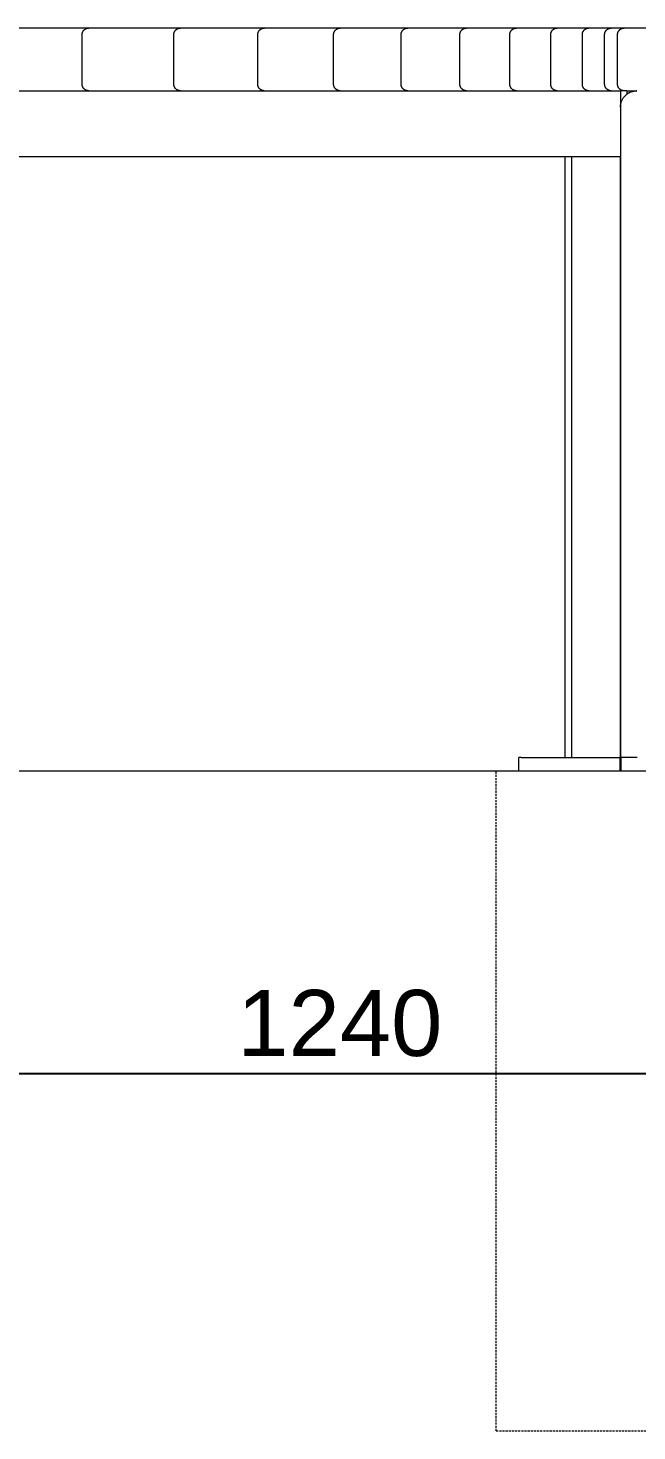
# Model space of a CAD drawing. Header units: millimetres. Extents: x -427 to 4679, y -324 to 2971.
# Drawn here: x 3533 to 3902, y 2121 to 2971 of the extents above; entities that cross this region are included whole.
import ezdxf

# ---------------------------------------------------------------- set-up
doc = ezdxf.new("R2010")
doc.units = ezdxf.units.MM
doc.linetypes.add('HIDDEN', pattern=[1.905, 1.27, -0.635])
for name, color, linetype, lineweight in [('ZANO_R', 7, 'Continuous', 0), ('ZANO_R_przerywana', 7, 'HIDDEN', 0), ('ZANO_W', 1, 'Continuous', 0)]:
    doc.layers.add(name, color=color, linetype=linetype, lineweight=lineweight)
doc.styles.add('Arial', font='arial.ttf')
doc.styles.get("Standard").update_dxf_attribs({"font": 'ARIALUNI.TTF'})
doc.dimstyles.new('pl i ang', dxfattribs={"dimtxt": 50, "dimasz": 50, "dimexe": 1.25, "dimexo": 0.625, "dimgap": 10, "dimtad": 1, "dimtoh": 1, "dimtxsty": 'Standard', "dimcen": 2.5, "dimclrd": 1, "dimclre": 1, "dimclrt": 1, "dimadec": 0, "dimazin": 0, "dimtfac": 1, "dimtmove": 0, "dimatfit": 3, "dimfxl": 1, "dimarcsym": 1})

# ---------------------------------------------------------------- blocks, each defined once
blk = doc.blocks.new('*D486')
at = {"layer": 'ZANO_W', "color": 1, "lineweight": -2}
for p, q in [((3101.65, 2510.74), (3101.65, 2327.24)), ((4341.99, 2510.74), (4341.99, 2327.24)), ((3141.65, 2337.24), (4301.99, 2337.24))]:
    blk.add_line(p, q, dxfattribs=at)
at = {"layer": 'ZANO_W', "color": 1}
for points in [[(3141.65, 2343.9), (3141.65, 2330.57), (3101.65, 2337.24)], [(4301.99, 2330.57), (4301.99, 2343.9), (4341.99, 2337.24)]]:
    blk.add_solid(points, dxfattribs=at)
at = {"layer": 'ZANO_W', "color": 1, "insert": (3721.82, 2367.66), "char_height": 40, "attachment_point": 5, "style": 'Arial'}
blk.add_mtext('1240', dxfattribs=at)

msp = doc.modelspace()

# ---------------------------------------------------------------- linework, layer by layer
at = {"layer": 'ZANO_R'}
for p, q in [((3558.04, 2970.74), (3509.6, 2970.74)), ((3569.66, 2970.74), (3558.04, 2970.74)), ((3565.66, 2966.74), (3565.67, 2966.88)), ((3565.66, 2936.74), (3565.66, 2966.74)), ((3565.67, 2967.01), (3565.69, 2967.15)), ((3565.67, 2966.88), (3565.67, 2967.01)), ((3565.69, 2967.15), (3565.7, 2967.29)), ((3565.7, 2967.29), (3565.72, 2967.42)), ((3565.72, 2967.42), (3565.75, 2967.55)), ((3565.75, 2967.55), (3565.78, 2967.69)), ((3565.78, 2967.69), (3565.81, 2967.82)), ((3565.81, 2967.82), (3565.85, 2967.95)), ((3565.85, 2967.95), (3565.9, 2968.08)), ((3565.9, 2968.08), (3565.94, 2968.21)), ((3565.94, 2968.21), (3566, 2968.33)), ((3566, 2968.33), (3566.05, 2968.46)), ((3566.05, 2968.46), (3566.11, 2968.58)), ((3566.11, 2968.58), (3566.18, 2968.7)), ((3566.18, 2968.7), (3566.25, 2968.82)), ((3566.25, 2968.82), (3566.32, 2968.93)), ((3566.32, 2968.93), (3566.4, 2969.05)), ((3566.4, 2969.05), (3566.48, 2969.16)), ((3566.48, 2969.16), (3566.56, 2969.27)), ((3566.56, 2969.27), (3566.65, 2969.37)), ((3566.65, 2969.37), (3566.74, 2969.47)), ((3566.74, 2969.47), (3566.84, 2969.57)), ((3566.84, 2969.57), (3566.93, 2969.66)), ((3566.93, 2969.66), (3567.04, 2969.76)), ((3567.04, 2969.76), (3567.14, 2969.84)), ((3567.14, 2969.84), (3567.25, 2969.93)), ((3567.25, 2969.93), (3567.36, 2970.01)), ((3567.36, 2970.01), (3567.47, 2970.09)), ((3567.47, 2970.09), (3567.59, 2970.16)), ((3567.59, 2970.16), (3567.7, 2970.23)), ((3567.7, 2970.23), (3567.82, 2970.29)), ((3567.82, 2970.29), (3567.95, 2970.35)), ((3567.95, 2970.35), (3568.07, 2970.41)), ((3568.07, 2970.41), (3568.2, 2970.46)), ((3568.2, 2970.46), (3568.32, 2970.51)), ((3568.32, 2970.51), (3568.45, 2970.55)), ((3568.45, 2970.55), (3568.59, 2970.59)), ((3568.59, 2970.59), (3568.72, 2970.63)), ((3568.72, 2970.63), (3568.85, 2970.66)), ((3568.85, 2970.66), (3568.98, 2970.68)), ((3568.98, 2970.68), (3569.12, 2970.7)), ((3569.12, 2970.7), (3569.26, 2970.72)), ((3569.26, 2970.72), (3569.39, 2970.73)), ((3569.39, 2970.73), (3569.53, 2970.74)), ((3569.53, 2970.74), (3569.66, 2970.74)), ((3614.53, 2970.74), (3569.66, 2970.74)), ((3625.12, 2970.74), (3614.53, 2970.74)), ((3621.23, 2966.74), (3621.24, 2966.88)), ((3621.23, 2936.74), (3621.23, 2966.74)), ((3621.24, 2967.01), (3621.25, 2967.15)), ((3621.24, 2966.88), (3621.24, 2967.01)), ((3621.25, 2967.15), (3621.27, 2967.29)), ((3621.27, 2967.29), (3621.29, 2967.42)), ((3621.29, 2967.42), (3621.32, 2967.55)), ((3621.32, 2967.55), (3621.35, 2967.69)), ((3621.35, 2967.69), (3621.38, 2967.82)), ((3621.38, 2967.82), (3621.42, 2967.95)), ((3621.42, 2967.95), (3621.46, 2968.08)), ((3621.46, 2968.08), (3621.51, 2968.21)), ((3621.51, 2968.21), (3621.56, 2968.33)), ((3621.56, 2968.33), (3621.62, 2968.46)), ((3621.62, 2968.46), (3621.68, 2968.58)), ((3621.68, 2968.58), (3621.75, 2968.7)), ((3621.75, 2968.7), (3621.82, 2968.82)), ((3621.82, 2968.82), (3621.89, 2968.93)), ((3621.89, 2968.93), (3621.96, 2969.05)), ((3621.96, 2969.05), (3622.05, 2969.16)), ((3622.05, 2969.16), (3622.13, 2969.27)), ((3622.13, 2969.27), (3622.22, 2969.37)), ((3622.22, 2969.37), (3622.31, 2969.47)), ((3622.31, 2969.47), (3622.4, 2969.57)), ((3622.4, 2969.57), (3622.5, 2969.66)), ((3622.5, 2969.66), (3622.6, 2969.76)), ((3622.6, 2969.76), (3622.71, 2969.84)), ((3622.71, 2969.84), (3622.82, 2969.93)), ((3622.82, 2969.93), (3622.93, 2970.01)), ((3622.93, 2970.01), (3623.04, 2970.09)), ((3623.04, 2970.09), (3623.15, 2970.16)), ((3623.15, 2970.16), (3623.27, 2970.23)), ((3623.27, 2970.23), (3623.39, 2970.29)), ((3623.39, 2970.29), (3623.51, 2970.35)), ((3623.51, 2970.35), (3623.64, 2970.41)), ((3623.64, 2970.41), (3623.77, 2970.46)), ((3623.77, 2970.46), (3623.89, 2970.51)), ((3623.89, 2970.51), (3624.02, 2970.55)), ((3624.02, 2970.55), (3624.15, 2970.59)), ((3624.15, 2970.59), (3624.29, 2970.63)), ((3624.29, 2970.63), (3624.42, 2970.66)), ((3624.42, 2970.66), (3624.55, 2970.68)), ((3624.55, 2970.68), (3624.69, 2970.7)), ((3624.69, 2970.7), (3624.82, 2970.72)), ((3624.82, 2970.72), (3624.96, 2970.73)), ((3624.96, 2970.73), (3625.1, 2970.74)), ((3625.1, 2970.74), (3625.23, 2970.74)), ((3666.35, 2970.74), (3625.23, 2970.74)), ((3675.98, 2970.74), (3666.35, 2970.74)), ((3672.09, 2966.88), (3672.1, 2967.01)), ((3672.09, 2966.74), (3672.09, 2966.88)), ((3672.09, 2936.74), (3672.09, 2966.74)), ((3672.1, 2967.01), (3672.11, 2967.15)), ((3672.11, 2967.15), (3672.13, 2967.29)), ((3672.13, 2967.29), (3672.15, 2967.42)), ((3672.15, 2967.42), (3672.17, 2967.55)), ((3672.17, 2967.55), (3672.2, 2967.69)), ((3672.2, 2967.69), (3672.24, 2967.82)), ((3672.24, 2967.82), (3672.28, 2967.95)), ((3672.28, 2967.95), (3672.32, 2968.08)), ((3672.32, 2968.08), (3672.37, 2968.21)), ((3672.37, 2968.21), (3672.42, 2968.33)), ((3672.42, 2968.33), (3672.48, 2968.46)), ((3672.48, 2968.46), (3672.54, 2968.58)), ((3672.54, 2968.58), (3672.6, 2968.7)), ((3672.6, 2968.7), (3672.67, 2968.82)), ((3672.67, 2968.82), (3672.75, 2968.93)), ((3672.75, 2968.93), (3672.82, 2969.05)), ((3672.82, 2969.05), (3672.9, 2969.16)), ((3672.9, 2969.16), (3672.99, 2969.27)), ((3672.99, 2969.27), (3673.08, 2969.37)), ((3673.08, 2969.37), (3673.17, 2969.47)), ((3673.17, 2969.47), (3673.26, 2969.57)), ((3673.26, 2969.57), (3673.36, 2969.66)), ((3673.36, 2969.66), (3673.46, 2969.76)), ((3673.46, 2969.76), (3673.57, 2969.84)), ((3673.57, 2969.84), (3673.67, 2969.93)), ((3673.67, 2969.93), (3673.78, 2970.01)), ((3673.78, 2970.01), (3673.9, 2970.09)), ((3673.9, 2970.09), (3674.01, 2970.16)), ((3674.01, 2970.16), (3674.13, 2970.23)), ((3674.13, 2970.23), (3674.25, 2970.29)), ((3674.25, 2970.29), (3674.37, 2970.35)), ((3674.37, 2970.35), (3674.5, 2970.41)), ((3674.5, 2970.41), (3674.62, 2970.46)), ((3674.62, 2970.46), (3674.75, 2970.51)), ((3674.75, 2970.51), (3674.88, 2970.55)), ((3674.88, 2970.55), (3675.01, 2970.59)), ((3675.01, 2970.59), (3675.14, 2970.63)), ((3675.14, 2970.63), (3675.28, 2970.66)), ((3675.28, 2970.66), (3675.41, 2970.68)), ((3675.41, 2970.68), (3675.55, 2970.7)), ((3675.55, 2970.7), (3675.68, 2970.72)), ((3675.68, 2970.72), (3675.82, 2970.73)), ((3675.82, 2970.73), (3675.95, 2970.74)), ((3675.95, 2970.74), (3676.09, 2970.74)), ((3713.31, 2970.74), (3676.09, 2970.74)), ((3721.94, 2970.74), (3713.31, 2970.74)), ((3718.04, 2966.88), (3718.05, 2967.01)), ((3718.04, 2966.74), (3718.04, 2966.88)), ((3718.04, 2936.74), (3718.04, 2966.74)), ((3718.05, 2967.01), (3718.06, 2967.15)), ((3718.06, 2967.15), (3718.08, 2967.29)), ((3718.08, 2967.29), (3718.1, 2967.42)), ((3718.1, 2967.42), (3718.13, 2967.55)), ((3718.13, 2967.55), (3718.16, 2967.69)), ((3718.16, 2967.69), (3718.19, 2967.82)), ((3718.19, 2967.82), (3718.23, 2967.95)), ((3718.23, 2967.95), (3718.27, 2968.08)), ((3718.27, 2968.08), (3718.32, 2968.21)), ((3718.32, 2968.21), (3718.37, 2968.33)), ((3718.37, 2968.33), (3718.43, 2968.46)), ((3718.43, 2968.46), (3718.49, 2968.58)), ((3718.49, 2968.58), (3718.56, 2968.7)), ((3718.56, 2968.7), (3718.62, 2968.82)), ((3718.62, 2968.82), (3718.7, 2968.93)), ((3718.7, 2968.93), (3718.77, 2969.05)), ((3718.77, 2969.05), (3718.86, 2969.16)), ((3718.86, 2969.16), (3718.94, 2969.27)), ((3718.94, 2969.27), (3719.03, 2969.37)), ((3719.03, 2969.37), (3719.12, 2969.47)), ((3719.12, 2969.47), (3719.21, 2969.57)), ((3719.21, 2969.57), (3719.31, 2969.66)), ((3719.31, 2969.66), (3719.41, 2969.76)), ((3719.41, 2969.76), (3719.52, 2969.84)), ((3719.52, 2969.84), (3719.63, 2969.93)), ((3719.63, 2969.93), (3719.74, 2970.01)), ((3719.74, 2970.01), (3719.85, 2970.09)), ((3719.85, 2970.09), (3719.96, 2970.16)), ((3719.96, 2970.16), (3720.08, 2970.23)), ((3720.08, 2970.23), (3720.2, 2970.29)), ((3720.2, 2970.29), (3720.32, 2970.35)), ((3720.32, 2970.35), (3720.45, 2970.41)), ((3720.45, 2970.41), (3720.58, 2970.46)), ((3720.58, 2970.46), (3720.7, 2970.51)), ((3720.7, 2970.51), (3720.83, 2970.55)), ((3720.83, 2970.55), (3720.96, 2970.59)), ((3720.96, 2970.59), (3721.1, 2970.63)), ((3721.1, 2970.63), (3721.23, 2970.66)), ((3721.23, 2970.66), (3721.36, 2970.68)), ((3721.36, 2970.68), (3721.5, 2970.7)), ((3721.5, 2970.7), (3721.63, 2970.72)), ((3721.63, 2970.72), (3721.77, 2970.73)), ((3721.77, 2970.73), (3721.91, 2970.74)), ((3721.91, 2970.74), (3722.04, 2970.74)), ((3755.21, 2970.74), (3722.04, 2970.74)), ((3762.81, 2970.74), (3755.21, 2970.74)), ((3758.91, 2966.88), (3758.92, 2967.01)), ((3758.91, 2966.74), (3758.91, 2966.88)), ((3758.91, 2936.74), (3758.91, 2966.74)), ((3758.92, 2967.01), (3758.93, 2967.15)), ((3758.93, 2967.15), (3758.95, 2967.29)), ((3758.95, 2967.29), (3758.97, 2967.42)), ((3758.97, 2967.42), (3759, 2967.55)), ((3759, 2967.55), (3759.03, 2967.69)), ((3759.03, 2967.69), (3759.06, 2967.82)), ((3759.06, 2967.82), (3759.1, 2967.95)), ((3759.1, 2967.95), (3759.14, 2968.08)), ((3759.14, 2968.08), (3759.19, 2968.21)), ((3759.19, 2968.21), (3759.24, 2968.33)), ((3759.24, 2968.33), (3759.3, 2968.46)), ((3759.3, 2968.46), (3759.36, 2968.58)), ((3759.36, 2968.58), (3759.43, 2968.7)), ((3759.43, 2968.7), (3759.49, 2968.82)), ((3759.49, 2968.82), (3759.57, 2968.93)), ((3759.57, 2968.93), (3759.64, 2969.05)), ((3759.64, 2969.05), (3759.73, 2969.16)), ((3759.73, 2969.16), (3759.81, 2969.27)), ((3759.81, 2969.27), (3759.9, 2969.37)), ((3759.9, 2969.37), (3759.99, 2969.47)), ((3759.99, 2969.47), (3760.08, 2969.57)), ((3760.08, 2969.57), (3760.18, 2969.66)), ((3760.18, 2969.66), (3760.28, 2969.76)), ((3760.28, 2969.76), (3760.39, 2969.84)), ((3760.39, 2969.84), (3760.5, 2969.93)), ((3760.5, 2969.93), (3760.61, 2970.01)), ((3760.61, 2970.01), (3760.72, 2970.09)), ((3760.72, 2970.09), (3760.83, 2970.16)), ((3760.83, 2970.16), (3760.95, 2970.23)), ((3760.95, 2970.23), (3761.07, 2970.29)), ((3761.07, 2970.29), (3761.19, 2970.35)), ((3761.19, 2970.35), (3761.32, 2970.41)), ((3761.32, 2970.41), (3761.44, 2970.46)), ((3761.44, 2970.46), (3761.57, 2970.51)), ((3761.57, 2970.51), (3761.7, 2970.55)), ((3761.7, 2970.55), (3761.83, 2970.59)), ((3761.83, 2970.59), (3761.97, 2970.63)), ((3761.97, 2970.63), (3762.1, 2970.66)), ((3762.1, 2970.66), (3762.23, 2970.68)), ((3762.23, 2970.68), (3762.37, 2970.7)), ((3762.37, 2970.7), (3762.5, 2970.72)), ((3762.5, 2970.72), (3762.64, 2970.73)), ((3762.64, 2970.73), (3762.78, 2970.74)), ((3762.78, 2970.74), (3762.91, 2970.74)), ((3791.91, 2970.74), (3762.91, 2970.74)), ((3798.44, 2970.74), (3791.91, 2970.74)), ((3794.54, 2966.74), (3794.55, 2966.88)), ((3794.54, 2936.74), (3794.54, 2966.74)), ((3794.55, 2967.01), (3794.56, 2967.15)), ((3794.55, 2966.88), (3794.55, 2967.01)), ((3794.56, 2967.15), (3794.58, 2967.29)), ((3794.58, 2967.29), (3794.6, 2967.42)), ((3794.6, 2967.42), (3794.63, 2967.55)), ((3794.63, 2967.55), (3794.66, 2967.69)), ((3794.66, 2967.69), (3794.69, 2967.82)), ((3794.69, 2967.82), (3794.73, 2967.95)), ((3794.73, 2967.95), (3794.77, 2968.08)), ((3794.77, 2968.08), (3794.82, 2968.21)), ((3794.82, 2968.21), (3794.87, 2968.33)), ((3794.87, 2968.33), (3794.93, 2968.46)), ((3794.93, 2968.46), (3794.99, 2968.58)), ((3794.99, 2968.58), (3795.06, 2968.7)), ((3795.06, 2968.7), (3795.13, 2968.82)), ((3795.13, 2968.82), (3795.2, 2968.93)), ((3795.2, 2968.93), (3795.28, 2969.05)), ((3795.28, 2969.05), (3795.36, 2969.16)), ((3795.36, 2969.16), (3795.44, 2969.27)), ((3795.44, 2969.27), (3795.53, 2969.37)), ((3795.53, 2969.37), (3795.62, 2969.47)), ((3795.62, 2969.47), (3795.71, 2969.57)), ((3795.71, 2969.57), (3795.81, 2969.66)), ((3795.81, 2969.66), (3795.91, 2969.76)), ((3795.91, 2969.76), (3796.02, 2969.84)), ((3796.02, 2969.84), (3796.13, 2969.93)), ((3796.13, 2969.93), (3796.24, 2970.01)), ((3796.24, 2970.01), (3796.35, 2970.09)), ((3796.35, 2970.09), (3796.46, 2970.16)), ((3796.46, 2970.16), (3796.58, 2970.23)), ((3796.58, 2970.23), (3796.7, 2970.29)), ((3796.7, 2970.29), (3796.83, 2970.35)), ((3796.83, 2970.35), (3796.95, 2970.41)), ((3796.95, 2970.41), (3797.08, 2970.46)), ((3797.08, 2970.46), (3797.2, 2970.51)), ((3797.2, 2970.51), (3797.33, 2970.55)), ((3797.33, 2970.55), (3797.46, 2970.59)), ((3797.46, 2970.59), (3797.6, 2970.63)), ((3797.6, 2970.63), (3797.73, 2970.66)), ((3797.73, 2970.66), (3797.86, 2970.68)), ((3797.86, 2970.68), (3798, 2970.7)), ((3798, 2970.7), (3798.13, 2970.72)), ((3798.13, 2970.72), (3798.27, 2970.73)), ((3798.27, 2970.73), (3798.41, 2970.74)), ((3798.41, 2970.74), (3798.54, 2970.74)), ((3823.25, 2970.74), (3798.54, 2970.74)), ((3828.7, 2970.74), (3823.25, 2970.74)), ((3824.8, 2966.88), (3824.81, 2967.01)), ((3824.8, 2966.74), (3824.8, 2966.88)), ((3824.8, 2936.74), (3824.8, 2966.74)), ((3824.81, 2967.01), (3824.82, 2967.15)), ((3824.82, 2967.15), (3824.84, 2967.29)), ((3824.84, 2967.29), (3824.86, 2967.42)), ((3824.86, 2967.42), (3824.88, 2967.55)), ((3824.88, 2967.55), (3824.91, 2967.69)), ((3824.91, 2967.69), (3824.95, 2967.82)), ((3824.95, 2967.82), (3824.99, 2967.95)), ((3824.99, 2967.95), (3825.03, 2968.08)), ((3825.03, 2968.08), (3825.08, 2968.21)), ((3825.08, 2968.21), (3825.13, 2968.33)), ((3825.13, 2968.33), (3825.19, 2968.46)), ((3825.19, 2968.46), (3825.25, 2968.58)), ((3825.25, 2968.58), (3825.31, 2968.7)), ((3825.31, 2968.7), (3825.38, 2968.82)), ((3825.38, 2968.82), (3825.45, 2968.93)), ((3825.45, 2968.93), (3825.53, 2969.05)), ((3825.53, 2969.05), (3825.61, 2969.16)), ((3825.61, 2969.16), (3825.7, 2969.27)), ((3825.7, 2969.27), (3825.78, 2969.37)), ((3825.78, 2969.37), (3825.87, 2969.47)), ((3825.87, 2969.47), (3825.97, 2969.57)), ((3825.97, 2969.57), (3826.07, 2969.66)), ((3826.07, 2969.66), (3826.17, 2969.76)), ((3826.17, 2969.76), (3826.27, 2969.84)), ((3826.27, 2969.84), (3826.38, 2969.93)), ((3826.38, 2969.93), (3826.49, 2970.01)), ((3826.49, 2970.01), (3826.6, 2970.09)), ((3826.6, 2970.09), (3826.72, 2970.16)), ((3826.72, 2970.16), (3826.84, 2970.23)), ((3826.84, 2970.23), (3826.96, 2970.29)), ((3826.96, 2970.29), (3827.08, 2970.35)), ((3827.08, 2970.35), (3827.2, 2970.41)), ((3827.2, 2970.41), (3827.33, 2970.46)), ((3827.33, 2970.46), (3827.46, 2970.51)), ((3827.46, 2970.51), (3827.59, 2970.55)), ((3827.59, 2970.55), (3827.72, 2970.59)), ((3827.72, 2970.59), (3827.85, 2970.63)), ((3827.85, 2970.63), (3827.98, 2970.66)), ((3827.98, 2970.66), (3828.12, 2970.68)), ((3828.12, 2970.68), (3828.25, 2970.7)), ((3828.25, 2970.7), (3828.39, 2970.72)), ((3828.39, 2970.72), (3828.52, 2970.73)), ((3828.52, 2970.73), (3828.66, 2970.74)), ((3828.66, 2970.74), (3828.8, 2970.74)), ((3849.13, 2970.74), (3828.8, 2970.74)), ((3853.46, 2970.74), (3849.13, 2970.74)), ((3849.56, 2966.88), (3849.57, 2967.01)), ((3849.56, 2966.74), (3849.56, 2966.88)), ((3849.56, 2936.74), (3849.56, 2966.74)), ((3849.57, 2967.01), (3849.58, 2967.15)), ((3849.58, 2967.15), (3849.6, 2967.29)), ((3849.6, 2967.29), (3849.62, 2967.42)), ((3849.62, 2967.42), (3849.64, 2967.55)), ((3849.64, 2967.55), (3849.67, 2967.69)), ((3849.67, 2967.69), (3849.71, 2967.82)), ((3849.71, 2967.82), (3849.75, 2967.95)), ((3849.75, 2967.95), (3849.79, 2968.08)), ((3849.79, 2968.08), (3849.84, 2968.21)), ((3849.84, 2968.21), (3849.89, 2968.33)), ((3849.89, 2968.33), (3849.95, 2968.46)), ((3849.95, 2968.46), (3850.01, 2968.58)), ((3850.01, 2968.58), (3850.07, 2968.7)), ((3850.07, 2968.7), (3850.14, 2968.82)), ((3850.14, 2968.82), (3850.22, 2968.93)), ((3850.22, 2968.93), (3850.29, 2969.05)), ((3850.29, 2969.05), (3850.37, 2969.16)), ((3850.37, 2969.16), (3850.46, 2969.27)), ((3850.46, 2969.27), (3850.55, 2969.37)), ((3850.55, 2969.37), (3850.64, 2969.47)), ((3850.64, 2969.47), (3850.73, 2969.57)), ((3850.73, 2969.57), (3850.83, 2969.66)), ((3850.83, 2969.66), (3850.93, 2969.76)), ((3850.93, 2969.76), (3851.04, 2969.84)), ((3851.04, 2969.84), (3851.14, 2969.93)), ((3851.14, 2969.93), (3851.25, 2970.01)), ((3851.25, 2970.01), (3851.37, 2970.09)), ((3851.37, 2970.09), (3851.48, 2970.16)), ((3851.48, 2970.16), (3851.6, 2970.23)), ((3851.6, 2970.23), (3851.72, 2970.29)), ((3851.72, 2970.29), (3851.84, 2970.35)), ((3851.84, 2970.35), (3851.97, 2970.41)), ((3851.97, 2970.41), (3852.09, 2970.46)), ((3852.09, 2970.46), (3852.22, 2970.51)), ((3852.22, 2970.51), (3852.35, 2970.55)), ((3852.35, 2970.55), (3852.48, 2970.59)), ((3852.48, 2970.59), (3852.61, 2970.63)), ((3852.61, 2970.63), (3852.75, 2970.66)), ((3852.75, 2970.66), (3852.88, 2970.68)), ((3852.88, 2970.68), (3853.02, 2970.7)), ((3853.02, 2970.7), (3853.15, 2970.72)), ((3853.15, 2970.72), (3853.29, 2970.73)), ((3853.29, 2970.73), (3853.42, 2970.74)), ((3853.42, 2970.74), (3853.56, 2970.74)), ((3869.43, 2970.74), (3853.56, 2970.74)), ((3868.74, 2966.88), (3868.75, 2967.01)), ((3868.74, 2966.74), (3868.74, 2966.88)), ((3868.74, 2936.74), (3868.74, 2966.74)), ((3868.75, 2967.01), (3868.76, 2967.15)), ((3868.76, 2967.15), (3868.77, 2967.29)), ((3868.77, 2967.29), (3868.79, 2967.42)), ((3868.79, 2967.42), (3868.82, 2967.55)), ((3868.82, 2967.55), (3868.85, 2967.69)), ((3868.85, 2967.69), (3868.89, 2967.82)), ((3868.89, 2967.82), (3868.92, 2967.95)), ((3868.92, 2967.95), (3868.97, 2968.08)), ((3868.97, 2968.08), (3869.02, 2968.21)), ((3869.02, 2968.21), (3869.07, 2968.33)), ((3869.07, 2968.33), (3869.12, 2968.46)), ((3869.12, 2968.46), (3869.19, 2968.58)), ((3869.19, 2968.58), (3869.25, 2968.7)), ((3869.25, 2968.7), (3869.32, 2968.82)), ((3869.32, 2968.82), (3869.39, 2968.93)), ((3869.39, 2968.93), (3869.47, 2969.05)), ((3872.64, 2970.74), (3869.43, 2970.74)), ((3869.47, 2969.05), (3869.55, 2969.16)), ((3869.55, 2969.16), (3869.63, 2969.27)), ((3869.63, 2969.27), (3869.72, 2969.37)), ((3869.72, 2969.37), (3869.81, 2969.47)), ((3869.81, 2969.47), (3869.91, 2969.57)), ((3869.91, 2969.57), (3870.01, 2969.66)), ((3870.01, 2969.66), (3870.11, 2969.76)), ((3870.11, 2969.76), (3870.21, 2969.84)), ((3870.21, 2969.84), (3870.32, 2969.93)), ((3870.32, 2969.93), (3870.43, 2970.01)), ((3870.43, 2970.01), (3870.54, 2970.09)), ((3870.54, 2970.09), (3870.66, 2970.16)), ((3870.66, 2970.16), (3870.78, 2970.23)), ((3870.78, 2970.23), (3870.9, 2970.29)), ((3870.9, 2970.29), (3871.02, 2970.35)), ((3871.02, 2970.35), (3871.14, 2970.41)), ((3871.14, 2970.41), (3871.27, 2970.46)), ((3871.27, 2970.46), (3871.4, 2970.51)), ((3871.4, 2970.51), (3871.53, 2970.55)), ((3871.53, 2970.55), (3871.66, 2970.59)), ((3871.66, 2970.59), (3871.79, 2970.63)), ((3871.79, 2970.63), (3871.92, 2970.66)), ((3871.92, 2970.66), (3872.06, 2970.68)), ((3872.06, 2970.68), (3872.19, 2970.7)), ((3872.19, 2970.7), (3872.33, 2970.72)), ((3872.33, 2970.72), (3872.46, 2970.73)), ((3872.46, 2970.73), (3872.6, 2970.74)), ((3872.6, 2970.74), (3872.74, 2970.74)), ((3884.09, 2970.74), (3872.74, 2970.74)), ((3882.25, 2966.88), (3882.26, 2967.01)), ((3882.25, 2966.74), (3882.25, 2966.88)), ((3882.25, 2936.74), (3882.25, 2966.74)), ((3882.26, 2967.01), (3882.27, 2967.15)), ((3882.27, 2967.15), (3882.29, 2967.29)), ((3882.29, 2967.29), (3882.31, 2967.42)), ((3882.31, 2967.42), (3882.34, 2967.55)), ((3882.34, 2967.55), (3882.37, 2967.69)), ((3882.37, 2967.69), (3882.4, 2967.82)), ((3882.4, 2967.82), (3882.44, 2967.95)), ((3882.44, 2967.95), (3882.48, 2968.08)), ((3882.48, 2968.08), (3882.53, 2968.21)), ((3882.53, 2968.21), (3882.58, 2968.33)), ((3882.58, 2968.33), (3882.64, 2968.46)), ((3882.64, 2968.46), (3882.7, 2968.58)), ((3882.7, 2968.58), (3882.77, 2968.7)), ((3882.77, 2968.7), (3882.83, 2968.82)), ((3882.83, 2968.82), (3882.91, 2968.93)), ((3882.91, 2968.93), (3882.98, 2969.05)), ((3882.98, 2969.05), (3883.07, 2969.16)), ((3883.07, 2969.16), (3883.15, 2969.27)), ((3883.15, 2969.27), (3883.24, 2969.37)), ((3883.24, 2969.37), (3883.33, 2969.47)), ((3883.33, 2969.47), (3883.42, 2969.57)), ((3883.42, 2969.57), (3883.52, 2969.66)), ((3883.52, 2969.66), (3883.62, 2969.76)), ((3883.62, 2969.76), (3883.73, 2969.84)), ((3883.73, 2969.84), (3883.84, 2969.93)), ((3883.84, 2969.93), (3883.95, 2970.01)), ((3883.95, 2970.01), (3884.06, 2970.09)), ((3884.06, 2970.09), (3884.17, 2970.16)), ((3886.16, 2970.74), (3884.09, 2970.74)), ((3884.17, 2970.16), (3884.29, 2970.23)), ((3884.29, 2970.23), (3884.41, 2970.29)), ((3884.41, 2970.29), (3884.53, 2970.35)), ((3884.53, 2970.35), (3884.66, 2970.41)), ((3884.66, 2970.41), (3884.78, 2970.46)), ((3884.78, 2970.46), (3884.91, 2970.51)), ((3884.91, 2970.51), (3885.04, 2970.55)), ((3885.04, 2970.55), (3885.17, 2970.59)), ((3885.17, 2970.59), (3885.31, 2970.63)), ((3885.31, 2970.63), (3885.44, 2970.66)), ((3885.44, 2970.66), (3885.57, 2970.68)), ((3885.57, 2970.68), (3885.71, 2970.7)), ((3885.71, 2970.7), (3885.84, 2970.72)), ((3885.84, 2970.72), (3885.98, 2970.73)), ((3885.98, 2970.73), (3886.12, 2970.74)), ((3886.12, 2970.74), (3886.25, 2970.74)), ((3893.04, 2970.74), (3886.25, 2970.74)), ((3890.06, 2967.01), (3890.08, 2967.15)), ((3890.06, 2966.88), (3890.06, 2967.01)), ((3890.06, 2966.74), (3890.06, 2966.88)), ((3890.06, 2936.74), (3890.06, 2966.74)), ((3890.08, 2967.15), (3890.09, 2967.29)), ((3890.09, 2967.29), (3890.11, 2967.42)), ((3890.11, 2967.42), (3890.14, 2967.55)), ((3890.14, 2967.55), (3890.17, 2967.69)), ((3890.17, 2967.69), (3890.2, 2967.82)), ((3890.2, 2967.82), (3890.24, 2967.95)), ((3890.24, 2967.95), (3890.29, 2968.08)), ((3890.29, 2968.08), (3890.33, 2968.21)), ((3890.33, 2968.21), (3890.39, 2968.33)), ((3890.39, 2968.33), (3890.44, 2968.46)), ((3890.44, 2968.46), (3890.5, 2968.58)), ((3890.5, 2968.58), (3890.57, 2968.7)), ((3890.57, 2968.7), (3890.64, 2968.82)), ((3890.64, 2968.82), (3890.71, 2968.93)), ((3890.71, 2968.93), (3890.79, 2969.05)), ((3890.79, 2969.05), (3890.87, 2969.16)), ((3890.87, 2969.16), (3890.95, 2969.27)), ((3890.95, 2969.27), (3891.04, 2969.37)), ((3891.04, 2969.37), (3891.13, 2969.47)), ((3891.13, 2969.47), (3891.23, 2969.57)), ((3891.23, 2969.57), (3891.33, 2969.66)), ((3891.33, 2969.66), (3891.43, 2969.76)), ((3891.43, 2969.76), (3891.53, 2969.84)), ((3891.53, 2969.84), (3891.64, 2969.93)), ((3891.64, 2969.93), (3891.75, 2970.01)), ((3891.75, 2970.01), (3891.86, 2970.09)), ((3891.86, 2970.09), (3891.98, 2970.16)), ((3891.98, 2970.16), (3892.09, 2970.23)), ((3892.09, 2970.23), (3892.22, 2970.29)), ((3892.22, 2970.29), (3892.34, 2970.35)), ((3892.34, 2970.35), (3892.46, 2970.41)), ((3892.46, 2970.41), (3892.59, 2970.46)), ((3892.59, 2970.46), (3892.72, 2970.51)), ((3892.72, 2970.51), (3892.85, 2970.55)), ((3892.85, 2970.55), (3892.98, 2970.59)), ((3892.98, 2970.59), (3893.11, 2970.63)), ((3893.96, 2970.74), (3893.04, 2970.74)), ((3893.11, 2970.63), (3893.24, 2970.66)), ((3893.24, 2970.66), (3893.38, 2970.68)), ((3893.38, 2970.68), (3893.51, 2970.7)), ((3893.51, 2970.7), (3893.65, 2970.72)), ((3893.65, 2970.72), (3893.78, 2970.73)), ((3893.78, 2970.73), (3893.92, 2970.74)), ((3893.92, 2970.74), (3894.06, 2970.74)), ((3896.26, 2970.74), (3894.06, 2970.74)), ((4338.41, 2970.74), (3896.26, 2970.74)), ((3144.76, 2932.74), (3891.76, 2932.74)), ((3565.67, 2936.6), (3565.66, 2936.74)), ((3565.67, 2936.47), (3565.67, 2936.6)), ((3565.69, 2936.33), (3565.67, 2936.47)), ((3565.7, 2936.2), (3565.69, 2936.33)), ((3565.72, 2936.06), (3565.7, 2936.2)), ((3565.75, 2935.93), (3565.72, 2936.06)), ((3565.78, 2935.79), (3565.75, 2935.93)), ((3565.81, 2935.66), (3565.78, 2935.79)), ((3565.85, 2935.53), (3565.81, 2935.66)), ((3565.9, 2935.4), (3565.85, 2935.53)), ((3565.94, 2935.27), (3565.9, 2935.4)), ((3566, 2935.15), (3565.94, 2935.27)), ((3566.05, 2935.02), (3566, 2935.15)), ((3566.11, 2934.9), (3566.05, 2935.02)), ((3566.18, 2934.78), (3566.11, 2934.9)), ((3566.25, 2934.66), (3566.18, 2934.78)), ((3566.32, 2934.55), (3566.25, 2934.66)), ((3566.4, 2934.43), (3566.32, 2934.55)), ((3566.48, 2934.32), (3566.4, 2934.43)), ((3566.56, 2934.22), (3566.48, 2934.32)), ((3566.65, 2934.11), (3566.56, 2934.22)), ((3566.74, 2934.01), (3566.65, 2934.11)), ((3566.84, 2933.91), (3566.74, 2934.01)), ((3566.93, 2933.82), (3566.84, 2933.91)), ((3567.04, 2933.73), (3566.93, 2933.82)), ((3567.14, 2933.64), (3567.04, 2933.73)), ((3567.25, 2933.55), (3567.14, 2933.64)), ((3567.36, 2933.47), (3567.25, 2933.55)), ((3567.47, 2933.4), (3567.36, 2933.47)), ((3567.59, 2933.32), (3567.47, 2933.4)), ((3567.7, 2933.25), (3567.59, 2933.32)), ((3567.82, 2933.19), (3567.7, 2933.25)), ((3567.95, 2933.13), (3567.82, 2933.19)), ((3568.07, 2933.07), (3567.95, 2933.13)), ((3568.2, 2933.02), (3568.07, 2933.07)), ((3568.32, 2932.97), (3568.2, 2933.02)), ((3568.45, 2932.93), (3568.32, 2932.97)), ((3568.59, 2932.89), (3568.45, 2932.93)), ((3568.72, 2932.85), (3568.59, 2932.89)), ((3568.85, 2932.82), (3568.72, 2932.85)), ((3568.98, 2932.8), (3568.85, 2932.82)), ((3569.12, 2932.78), (3568.98, 2932.8)), ((3569.26, 2932.76), (3569.12, 2932.78)), ((3569.39, 2932.75), (3569.26, 2932.76)), ((3569.53, 2932.74), (3569.39, 2932.75)), ((3569.66, 2932.74), (3569.53, 2932.74)), ((3621.24, 2936.6), (3621.23, 2936.74)), ((3621.24, 2936.47), (3621.24, 2936.6)), ((3621.25, 2936.33), (3621.24, 2936.47)), ((3621.27, 2936.2), (3621.25, 2936.33)), ((3621.29, 2936.06), (3621.27, 2936.2)), ((3621.32, 2935.93), (3621.29, 2936.06)), ((3621.35, 2935.79), (3621.32, 2935.93)), ((3621.38, 2935.66), (3621.35, 2935.79)), ((3621.42, 2935.53), (3621.38, 2935.66)), ((3621.46, 2935.4), (3621.42, 2935.53)), ((3621.51, 2935.27), (3621.46, 2935.4)), ((3621.56, 2935.15), (3621.51, 2935.27)), ((3621.62, 2935.02), (3621.56, 2935.15)), ((3621.68, 2934.9), (3621.62, 2935.02)), ((3621.75, 2934.78), (3621.68, 2934.9)), ((3621.82, 2934.66), (3621.75, 2934.78)), ((3621.89, 2934.55), (3621.82, 2934.66)), ((3621.96, 2934.43), (3621.89, 2934.55)), ((3622.05, 2934.32), (3621.96, 2934.43)), ((3622.13, 2934.22), (3622.05, 2934.32)), ((3622.22, 2934.11), (3622.13, 2934.22)), ((3622.31, 2934.01), (3622.22, 2934.11)), ((3622.4, 2933.91), (3622.31, 2934.01)), ((3622.5, 2933.82), (3622.4, 2933.91)), ((3622.6, 2933.73), (3622.5, 2933.82)), ((3622.71, 2933.64), (3622.6, 2933.73)), ((3622.82, 2933.55), (3622.71, 2933.64)), ((3622.93, 2933.47), (3622.82, 2933.55)), ((3623.04, 2933.4), (3622.93, 2933.47)), ((3623.15, 2933.32), (3623.04, 2933.4)), ((3623.27, 2933.25), (3623.15, 2933.32)), ((3623.39, 2933.19), (3623.27, 2933.25)), ((3623.51, 2933.13), (3623.39, 2933.19)), ((3623.64, 2933.07), (3623.51, 2933.13)), ((3623.77, 2933.02), (3623.64, 2933.07)), ((3623.89, 2932.97), (3623.77, 2933.02)), ((3624.02, 2932.93), (3623.89, 2932.97)), ((3624.15, 2932.89), (3624.02, 2932.93)), ((3624.29, 2932.85), (3624.15, 2932.89)), ((3624.42, 2932.82), (3624.29, 2932.85)), ((3624.55, 2932.8), (3624.42, 2932.82)), ((3624.69, 2932.78), (3624.55, 2932.8)), ((3624.82, 2932.76), (3624.69, 2932.78)), ((3624.96, 2932.75), (3624.82, 2932.76)), ((3625.1, 2932.74), (3624.96, 2932.75)), ((3625.23, 2932.74), (3625.1, 2932.74)), ((3672.09, 2936.6), (3672.09, 2936.74)), ((3672.1, 2936.47), (3672.09, 2936.6)), ((3672.11, 2936.33), (3672.1, 2936.47)), ((3672.13, 2936.19), (3672.11, 2936.33)), ((3672.15, 2936.06), (3672.13, 2936.19)), ((3672.18, 2935.92), (3672.15, 2936.06)), ((3672.21, 2935.79), (3672.18, 2935.92)), ((3672.24, 2935.66), (3672.21, 2935.79)), ((3672.28, 2935.53), (3672.24, 2935.66)), ((3672.32, 2935.4), (3672.28, 2935.53)), ((3672.37, 2935.27), (3672.32, 2935.4)), ((3672.42, 2935.14), (3672.37, 2935.27)), ((3672.48, 2935.02), (3672.42, 2935.14)), ((3672.54, 2934.89), (3672.48, 2935.02)), ((3672.61, 2934.77), (3672.54, 2934.89)), ((3672.68, 2934.65), (3672.61, 2934.77)), ((3672.75, 2934.54), (3672.68, 2934.65)), ((3672.83, 2934.43), (3672.75, 2934.54)), ((3672.91, 2934.32), (3672.83, 2934.43)), ((3673, 2934.21), (3672.91, 2934.32)), ((3673.08, 2934.1), (3673, 2934.21)), ((3673.18, 2934), (3673.08, 2934.1)), ((3673.27, 2933.9), (3673.18, 2934)), ((3673.37, 2933.81), (3673.27, 2933.9)), ((3673.47, 2933.72), (3673.37, 2933.81)), ((3673.58, 2933.63), (3673.47, 2933.72)), ((3673.69, 2933.54), (3673.58, 2933.63)), ((3673.8, 2933.46), (3673.69, 2933.54)), ((3673.91, 2933.39), (3673.8, 2933.46)), ((3674.03, 2933.31), (3673.91, 2933.39)), ((3674.15, 2933.25), (3674.03, 2933.31)), ((3674.27, 2933.18), (3674.15, 2933.25)), ((3674.39, 2933.12), (3674.27, 2933.18)), ((3674.51, 2933.06), (3674.39, 2933.12)), ((3674.64, 2933.01), (3674.51, 2933.06)), ((3674.77, 2932.97), (3674.64, 2933.01)), ((3674.9, 2932.92), (3674.77, 2932.97)), ((3675.03, 2932.88), (3674.9, 2932.92)), ((3675.17, 2932.85), (3675.03, 2932.88)), ((3675.3, 2932.82), (3675.17, 2932.85)), ((3675.43, 2932.8), (3675.3, 2932.82)), ((3675.57, 2932.78), (3675.43, 2932.8)), ((3675.71, 2932.76), (3675.57, 2932.78)), ((3675.84, 2932.75), (3675.71, 2932.76)), ((3675.98, 2932.74), (3675.84, 2932.75)), ((3718.04, 2936.6), (3718.04, 2936.74)), ((3718.05, 2936.47), (3718.04, 2936.6)), ((3718.06, 2936.33), (3718.05, 2936.47)), ((3718.08, 2936.19), (3718.06, 2936.33)), ((3718.1, 2936.06), (3718.08, 2936.19)), ((3718.13, 2935.92), (3718.1, 2936.06)), ((3718.16, 2935.79), (3718.13, 2935.92)), ((3718.19, 2935.65), (3718.16, 2935.79)), ((3718.23, 2935.52), (3718.19, 2935.65)), ((3718.28, 2935.39), (3718.23, 2935.52)), ((3718.33, 2935.26), (3718.28, 2935.39)), ((3718.38, 2935.14), (3718.33, 2935.26)), ((3718.44, 2935.01), (3718.38, 2935.14)), ((3718.5, 2934.89), (3718.44, 2935.01)), ((3718.56, 2934.77), (3718.5, 2934.89)), ((3718.63, 2934.65), (3718.56, 2934.77)), ((3718.71, 2934.53), (3718.63, 2934.65)), ((3718.78, 2934.42), (3718.71, 2934.53)), ((3718.87, 2934.31), (3718.78, 2934.42)), ((3718.95, 2934.2), (3718.87, 2934.31)), ((3719.04, 2934.1), (3718.95, 2934.2)), ((3719.13, 2934), (3719.04, 2934.1)), ((3719.23, 2933.9), (3719.13, 2934)), ((3719.33, 2933.8), (3719.23, 2933.9)), ((3719.43, 2933.71), (3719.33, 2933.8)), ((3719.54, 2933.62), (3719.43, 2933.71)), ((3719.65, 2933.54), (3719.54, 2933.62)), ((3719.76, 2933.46), (3719.65, 2933.54)), ((3719.87, 2933.38), (3719.76, 2933.46)), ((3719.99, 2933.31), (3719.87, 2933.38)), ((3720.11, 2933.24), (3719.99, 2933.31)), ((3720.23, 2933.18), (3720.11, 2933.24)), ((3720.35, 2933.12), (3720.23, 2933.18)), ((3720.48, 2933.06), (3720.35, 2933.12)), ((3720.6, 2933.01), (3720.48, 2933.06)), ((3720.73, 2932.96), (3720.6, 2933.01)), ((3720.86, 2932.92), (3720.73, 2932.96)), ((3721, 2932.88), (3720.86, 2932.92)), ((3721.13, 2932.85), (3721, 2932.88)), ((3721.26, 2932.82), (3721.13, 2932.85)), ((3721.4, 2932.79), (3721.26, 2932.82)), ((3721.54, 2932.77), (3721.4, 2932.79)), ((3721.67, 2932.76), (3721.54, 2932.77)), ((3721.81, 2932.75), (3721.67, 2932.76)), ((3721.95, 2932.74), (3721.81, 2932.75)), ((3758.91, 2936.6), (3758.91, 2936.74)), ((3758.92, 2936.47), (3758.91, 2936.6)), ((3758.93, 2936.33), (3758.92, 2936.47)), ((3758.95, 2936.2), (3758.93, 2936.33)), ((3758.97, 2936.06), (3758.95, 2936.2)), ((3759, 2935.93), (3758.97, 2936.06)), ((3759.03, 2935.79), (3759, 2935.93)), ((3759.06, 2935.66), (3759.03, 2935.79)), ((3759.1, 2935.53), (3759.06, 2935.66)), ((3759.14, 2935.4), (3759.1, 2935.53)), ((3759.19, 2935.27), (3759.14, 2935.4)), ((3759.24, 2935.15), (3759.19, 2935.27)), ((3759.3, 2935.02), (3759.24, 2935.15)), ((3759.36, 2934.9), (3759.3, 2935.02)), ((3759.43, 2934.78), (3759.36, 2934.9)), ((3759.49, 2934.66), (3759.43, 2934.78)), ((3759.57, 2934.55), (3759.49, 2934.66)), ((3759.64, 2934.43), (3759.57, 2934.55)), ((3759.73, 2934.32), (3759.64, 2934.43)), ((3759.81, 2934.22), (3759.73, 2934.32)), ((3759.9, 2934.11), (3759.81, 2934.22)), ((3759.99, 2934.01), (3759.9, 2934.11)), ((3760.08, 2933.91), (3759.99, 2934.01)), ((3760.18, 2933.82), (3760.08, 2933.91)), ((3760.28, 2933.73), (3760.18, 2933.82)), ((3760.39, 2933.64), (3760.28, 2933.73)), ((3760.5, 2933.55), (3760.39, 2933.64)), ((3760.61, 2933.47), (3760.5, 2933.55)), ((3760.72, 2933.4), (3760.61, 2933.47)), ((3760.83, 2933.32), (3760.72, 2933.4)), ((3760.95, 2933.25), (3760.83, 2933.32)), ((3761.07, 2933.19), (3760.95, 2933.25)), ((3761.19, 2933.13), (3761.07, 2933.19)), ((3761.32, 2933.07), (3761.19, 2933.13)), ((3761.44, 2933.02), (3761.32, 2933.07)), ((3761.57, 2932.97), (3761.44, 2933.02)), ((3761.7, 2932.93), (3761.57, 2932.97)), ((3761.83, 2932.89), (3761.7, 2932.93)), ((3761.97, 2932.85), (3761.83, 2932.89)), ((3762.1, 2932.82), (3761.97, 2932.85)), ((3762.23, 2932.8), (3762.1, 2932.82)), ((3762.37, 2932.78), (3762.23, 2932.8)), ((3762.5, 2932.76), (3762.37, 2932.78)), ((3762.64, 2932.75), (3762.5, 2932.76)), ((3762.78, 2932.74), (3762.64, 2932.75)), ((3762.91, 2932.74), (3762.78, 2932.74)), ((3794.55, 2936.6), (3794.54, 2936.74)), ((3794.55, 2936.47), (3794.55, 2936.6)), ((3794.56, 2936.33), (3794.55, 2936.47)), ((3794.58, 2936.19), (3794.56, 2936.33)), ((3794.6, 2936.06), (3794.58, 2936.19)), ((3794.63, 2935.92), (3794.6, 2936.06)), ((3794.66, 2935.79), (3794.63, 2935.92)), ((3794.69, 2935.65), (3794.66, 2935.79)), ((3794.73, 2935.52), (3794.69, 2935.65)), ((3794.78, 2935.39), (3794.73, 2935.52)), ((3794.83, 2935.26), (3794.78, 2935.39)), ((3794.88, 2935.14), (3794.83, 2935.26)), ((3794.94, 2935.01), (3794.88, 2935.14)), ((3795, 2934.89), (3794.94, 2935.01)), ((3795.06, 2934.77), (3795, 2934.89)), ((3795.13, 2934.65), (3795.06, 2934.77)), ((3795.21, 2934.53), (3795.13, 2934.65)), ((3795.29, 2934.42), (3795.21, 2934.53)), ((3795.37, 2934.31), (3795.29, 2934.42)), ((3795.45, 2934.2), (3795.37, 2934.31)), ((3795.54, 2934.1), (3795.45, 2934.2)), ((3795.64, 2933.99), (3795.54, 2934.1)), ((3795.73, 2933.9), (3795.64, 2933.99)), ((3795.83, 2933.8), (3795.73, 2933.9)), ((3795.93, 2933.71), (3795.83, 2933.8)), ((3796.04, 2933.62), (3795.93, 2933.71)), ((3796.15, 2933.54), (3796.04, 2933.62)), ((3796.26, 2933.46), (3796.15, 2933.54)), ((3796.37, 2933.38), (3796.26, 2933.46)), ((3796.49, 2933.31), (3796.37, 2933.38)), ((3796.61, 2933.24), (3796.49, 2933.31)), ((3796.73, 2933.17), (3796.61, 2933.24)), ((3796.86, 2933.11), (3796.73, 2933.17)), ((3796.98, 2933.06), (3796.86, 2933.11)), ((3797.11, 2933.01), (3796.98, 2933.06)), ((3797.24, 2932.96), (3797.11, 2933.01)), ((3797.37, 2932.92), (3797.24, 2932.96)), ((3797.5, 2932.88), (3797.37, 2932.92)), ((3797.64, 2932.85), (3797.5, 2932.88)), ((3797.77, 2932.82), (3797.64, 2932.85)), ((3797.91, 2932.79), (3797.77, 2932.82)), ((3798.04, 2932.77), (3797.91, 2932.79)), ((3798.18, 2932.76), (3798.04, 2932.77)), ((3798.32, 2932.75), (3798.18, 2932.76)), ((3798.45, 2932.74), (3798.32, 2932.75)), ((3824.8, 2936.6), (3824.8, 2936.74)), ((3824.81, 2936.47), (3824.8, 2936.6)), ((3824.82, 2936.33), (3824.81, 2936.47)), ((3824.84, 2936.2), (3824.82, 2936.33)), ((3824.86, 2936.06), (3824.84, 2936.2)), ((3824.88, 2935.93), (3824.86, 2936.06)), ((3824.91, 2935.79), (3824.88, 2935.93)), ((3824.95, 2935.66), (3824.91, 2935.79)), ((3824.99, 2935.53), (3824.95, 2935.66)), ((3825.03, 2935.4), (3824.99, 2935.53)), ((3825.08, 2935.27), (3825.03, 2935.4)), ((3825.13, 2935.15), (3825.08, 2935.27)), ((3825.19, 2935.02), (3825.13, 2935.15)), ((3825.25, 2934.9), (3825.19, 2935.02)), ((3825.31, 2934.78), (3825.25, 2934.9)), ((3825.38, 2934.66), (3825.31, 2934.78)), ((3825.45, 2934.55), (3825.38, 2934.66)), ((3825.53, 2934.43), (3825.45, 2934.55)), ((3825.61, 2934.32), (3825.53, 2934.43)), ((3825.7, 2934.22), (3825.61, 2934.32)), ((3825.78, 2934.11), (3825.7, 2934.22)), ((3825.87, 2934.01), (3825.78, 2934.11)), ((3825.97, 2933.91), (3825.87, 2934.01)), ((3826.07, 2933.82), (3825.97, 2933.91)), ((3826.17, 2933.73), (3826.07, 2933.82)), ((3826.27, 2933.64), (3826.17, 2933.73)), ((3826.38, 2933.55), (3826.27, 2933.64)), ((3826.49, 2933.47), (3826.38, 2933.55)), ((3826.6, 2933.4), (3826.49, 2933.47)), ((3826.72, 2933.32), (3826.6, 2933.4)), ((3826.84, 2933.25), (3826.72, 2933.32)), ((3826.96, 2933.19), (3826.84, 2933.25)), ((3827.08, 2933.13), (3826.96, 2933.19)), ((3827.2, 2933.07), (3827.08, 2933.13)), ((3827.33, 2933.02), (3827.2, 2933.07)), ((3827.46, 2932.97), (3827.33, 2933.02)), ((3827.59, 2932.93), (3827.46, 2932.97)), ((3827.72, 2932.89), (3827.59, 2932.93)), ((3827.85, 2932.85), (3827.72, 2932.89)), ((3827.98, 2932.82), (3827.85, 2932.85)), ((3828.12, 2932.8), (3827.98, 2932.82)), ((3828.25, 2932.78), (3828.12, 2932.8)), ((3828.39, 2932.76), (3828.25, 2932.78)), ((3828.52, 2932.75), (3828.39, 2932.76)), ((3828.66, 2932.74), (3828.52, 2932.75)), ((3828.8, 2932.74), (3828.66, 2932.74)), ((3849.56, 2936.6), (3849.56, 2936.74)), ((3849.57, 2936.47), (3849.56, 2936.6)), ((3849.58, 2936.33), (3849.57, 2936.47)), ((3849.6, 2936.19), (3849.58, 2936.33)), ((3849.62, 2936.06), (3849.6, 2936.19)), ((3849.65, 2935.92), (3849.62, 2936.06)), ((3849.68, 2935.79), (3849.65, 2935.92)), ((3849.71, 2935.65), (3849.68, 2935.79)), ((3849.75, 2935.52), (3849.71, 2935.65)), ((3849.8, 2935.39), (3849.75, 2935.52)), ((3849.84, 2935.26), (3849.8, 2935.39)), ((3849.9, 2935.14), (3849.84, 2935.26)), ((3849.95, 2935.01), (3849.9, 2935.14)), ((3850.02, 2934.89), (3849.95, 2935.01)), ((3850.08, 2934.77), (3850.02, 2934.89)), ((3850.15, 2934.65), (3850.08, 2934.77)), ((3850.23, 2934.53), (3850.15, 2934.65)), ((3850.3, 2934.42), (3850.23, 2934.53)), ((3850.39, 2934.31), (3850.3, 2934.42)), ((3850.47, 2934.2), (3850.39, 2934.31)), ((3850.56, 2934.1), (3850.47, 2934.2)), ((3850.65, 2933.99), (3850.56, 2934.1)), ((3850.75, 2933.9), (3850.65, 2933.99)), ((3850.85, 2933.8), (3850.75, 2933.9)), ((3850.95, 2933.71), (3850.85, 2933.8)), ((3851.06, 2933.62), (3850.95, 2933.71)), ((3851.17, 2933.54), (3851.06, 2933.62)), ((3851.28, 2933.46), (3851.17, 2933.54)), ((3851.39, 2933.38), (3851.28, 2933.46)), ((3851.51, 2933.31), (3851.39, 2933.38)), ((3851.63, 2933.24), (3851.51, 2933.31)), ((3851.75, 2933.17), (3851.63, 2933.24)), ((3851.87, 2933.11), (3851.75, 2933.17)), ((3852, 2933.06), (3851.87, 2933.11)), ((3852.13, 2933.01), (3852, 2933.06)), ((3852.26, 2932.96), (3852.13, 2933.01)), ((3852.39, 2932.92), (3852.26, 2932.96)), ((3852.52, 2932.88), (3852.39, 2932.92)), ((3852.65, 2932.85), (3852.52, 2932.88)), ((3852.79, 2932.82), (3852.65, 2932.85)), ((3852.92, 2932.79), (3852.79, 2932.82)), ((3853.06, 2932.77), (3852.92, 2932.79)), ((3853.2, 2932.76), (3853.06, 2932.77)), ((3853.33, 2932.75), (3853.2, 2932.76)), ((3853.47, 2932.74), (3853.33, 2932.75)), ((3868.74, 2936.6), (3868.74, 2936.74)), ((3868.75, 2936.47), (3868.74, 2936.6)), ((3868.76, 2936.33), (3868.75, 2936.47)), ((3868.77, 2936.19), (3868.76, 2936.33)), ((3868.8, 2936.06), (3868.77, 2936.19)), ((3868.82, 2935.92), (3868.8, 2936.06)), ((3868.85, 2935.79), (3868.82, 2935.92)), ((3868.89, 2935.66), (3868.85, 2935.79)), ((3868.93, 2935.52), (3868.89, 2935.66)), ((3868.97, 2935.39), (3868.93, 2935.52)), ((3869.02, 2935.27), (3868.97, 2935.39)), ((3869.07, 2935.14), (3869.02, 2935.27)), ((3869.13, 2935.01), (3869.07, 2935.14)), ((3869.19, 2934.89), (3869.13, 2935.01)), ((3869.26, 2934.77), (3869.19, 2934.89)), ((3869.33, 2934.65), (3869.26, 2934.77)), ((3869.4, 2934.54), (3869.33, 2934.65)), ((3869.48, 2934.42), (3869.4, 2934.54)), ((3869.56, 2934.31), (3869.48, 2934.42)), ((3869.64, 2934.21), (3869.56, 2934.31)), ((3869.73, 2934.1), (3869.64, 2934.21)), ((3869.82, 2934), (3869.73, 2934.1)), ((3869.92, 2933.9), (3869.82, 2934)), ((3870.02, 2933.81), (3869.92, 2933.9)), ((3870.12, 2933.71), (3870.02, 2933.81)), ((3870.23, 2933.63), (3870.12, 2933.71)), ((3870.34, 2933.54), (3870.23, 2933.63)), ((3870.45, 2933.46), (3870.34, 2933.54)), ((3870.56, 2933.38), (3870.45, 2933.46)), ((3870.68, 2933.31), (3870.56, 2933.38)), ((3870.8, 2933.24), (3870.68, 2933.31)), ((3870.92, 2933.18), (3870.8, 2933.24)), ((3871.04, 2933.12), (3870.92, 2933.18)), ((3871.17, 2933.06), (3871.04, 2933.12)), ((3871.29, 2933.01), (3871.17, 2933.06)), ((3871.42, 2932.96), (3871.29, 2933.01)), ((3871.55, 2932.92), (3871.42, 2932.96)), ((3871.69, 2932.88), (3871.55, 2932.92)), ((3871.82, 2932.85), (3871.69, 2932.88)), ((3871.95, 2932.82), (3871.82, 2932.85)), ((3872.09, 2932.79), (3871.95, 2932.82)), ((3872.22, 2932.77), (3872.09, 2932.79)), ((3872.36, 2932.76), (3872.22, 2932.77)), ((3872.5, 2932.75), (3872.36, 2932.76)), ((3872.63, 2932.74), (3872.5, 2932.75)), ((3882.25, 2936.6), (3882.25, 2936.74)), ((3882.26, 2936.47), (3882.25, 2936.6)), ((3882.27, 2936.33), (3882.26, 2936.47)), ((3882.29, 2936.19), (3882.27, 2936.33)), ((3882.31, 2936.06), (3882.29, 2936.19)), ((3882.34, 2935.92), (3882.31, 2936.06)), ((3882.37, 2935.79), (3882.34, 2935.92)), ((3882.4, 2935.66), (3882.37, 2935.79)), ((3882.44, 2935.52), (3882.4, 2935.66)), ((3882.49, 2935.39), (3882.44, 2935.52)), ((3882.53, 2935.27), (3882.49, 2935.39)), ((3882.59, 2935.14), (3882.53, 2935.27)), ((3882.64, 2935.01), (3882.59, 2935.14)), ((3882.71, 2934.89), (3882.64, 2935.01)), ((3882.77, 2934.77), (3882.71, 2934.89)), ((3882.84, 2934.65), (3882.77, 2934.77)), ((3882.92, 2934.54), (3882.84, 2934.65)), ((3882.99, 2934.42), (3882.92, 2934.54)), ((3883.07, 2934.31), (3882.99, 2934.42)), ((3883.16, 2934.2), (3883.07, 2934.31)), ((3883.25, 2934.1), (3883.16, 2934.2)), ((3883.34, 2934), (3883.25, 2934.1)), ((3883.44, 2933.9), (3883.34, 2934)), ((3883.54, 2933.8), (3883.44, 2933.9)), ((3883.64, 2933.71), (3883.54, 2933.8)), ((3883.74, 2933.62), (3883.64, 2933.71)), ((3883.85, 2933.54), (3883.74, 2933.62)), ((3883.96, 2933.46), (3883.85, 2933.54)), ((3884.08, 2933.38), (3883.96, 2933.46)), ((3884.2, 2933.31), (3884.08, 2933.38)), ((3884.31, 2933.24), (3884.2, 2933.31)), ((3884.44, 2933.18), (3884.31, 2933.24)), ((3884.56, 2933.12), (3884.44, 2933.18)), ((3884.68, 2933.06), (3884.56, 2933.12)), ((3884.81, 2933.01), (3884.68, 2933.06)), ((3884.94, 2932.96), (3884.81, 2933.01)), ((3885.07, 2932.92), (3884.94, 2932.96)), ((3885.2, 2932.88), (3885.07, 2932.92)), ((3885.34, 2932.85), (3885.2, 2932.88)), ((3885.47, 2932.82), (3885.34, 2932.85)), ((3885.61, 2932.79), (3885.47, 2932.82)), ((3885.74, 2932.77), (3885.61, 2932.79)), ((3885.88, 2932.76), (3885.74, 2932.77)), ((3886.02, 2932.75), (3885.88, 2932.76)), ((3886.15, 2932.74), (3886.02, 2932.75)), ((3890.06, 2936.6), (3890.06, 2936.74)), ((3890.06, 2936.46), (3890.06, 2936.6)), ((3890.08, 2936.33), (3890.06, 2936.46)), ((3890.09, 2936.19), (3890.08, 2936.33)), ((3890.12, 2936.05), (3890.09, 2936.19)), ((3890.14, 2935.92), (3890.12, 2936.05)), ((3890.17, 2935.78), (3890.14, 2935.92)), ((3890.21, 2935.65), (3890.17, 2935.78)), ((3890.25, 2935.52), (3890.21, 2935.65)), ((3890.29, 2935.38), (3890.25, 2935.52)), ((3890.34, 2935.26), (3890.29, 2935.38)), ((3890.4, 2935.13), (3890.34, 2935.26)), ((3890.45, 2935), (3890.4, 2935.13)), ((3890.52, 2934.88), (3890.45, 2935)), ((3890.58, 2934.76), (3890.52, 2934.88)), ((3890.65, 2934.64), (3890.58, 2934.76)), ((3890.73, 2934.52), (3890.65, 2934.64)), ((3890.81, 2934.41), (3890.73, 2934.52)), ((3890.89, 2934.3), (3890.81, 2934.41)), ((3890.98, 2934.19), (3890.89, 2934.3)), ((3891.07, 2934.08), (3890.98, 2934.19)), ((3891.16, 2933.98), (3891.07, 2934.08)), ((3891.26, 2933.88), (3891.16, 2933.98)), ((3891.36, 2933.79), (3891.26, 2933.88)), ((3891.46, 2933.7), (3891.36, 2933.79)), ((3891.57, 2933.61), (3891.46, 2933.7)), ((3891.68, 2933.52), (3891.57, 2933.61)), ((3891.79, 2933.44), (3891.68, 2933.52)), ((3891.76, 2932.74), (3891.76, 2892.74)), ((3895.76, 2932.74), (3891.76, 2932.74)), ((3891.91, 2933.37), (3891.79, 2933.44)), ((3892.02, 2933.3), (3891.91, 2933.37)), ((3892.14, 2933.23), (3892.02, 2933.3)), ((3892.27, 2933.16), (3892.14, 2933.23)), ((3892.39, 2933.1), (3892.27, 2933.16)), ((3892.52, 2933.05), (3892.39, 2933.1)), ((3892.65, 2933), (3892.52, 2933.05)), ((3892.78, 2932.95), (3892.65, 2933)), ((3892.91, 2932.91), (3892.78, 2932.95)), ((3893.04, 2932.87), (3892.91, 2932.91)), ((3893.18, 2932.84), (3893.04, 2932.87)), ((3893.31, 2932.81), (3893.18, 2932.84)), ((3893.45, 2932.79), (3893.31, 2932.81)), ((3893.59, 2932.77), (3893.45, 2932.79)), ((3893.72, 2932.75), (3893.59, 2932.77)), ((3893.86, 2932.75), (3893.72, 2932.75)), ((3894, 2932.74), (3893.86, 2932.75)), ((3895.76, 2932.74), (3901.25, 2932.74)), ((3895.76, 2932.74), (3895.76, 2930.73)), ((3899.38, 2932.45), (3899.7, 2932.52)), ((3899.4, 2932.44), (3899.74, 2932.52)), ((3899.7, 2932.52), (3900.03, 2932.59)), ((3899.74, 2932.52), (3900.08, 2932.59)), ((3900.03, 2932.59), (3900.37, 2932.64)), ((3900.08, 2932.59), (3900.42, 2932.64)), ((3900.37, 2932.64), (3900.7, 2932.68)), ((3900.42, 2932.64), (3900.77, 2932.69)), ((3900.7, 2932.68), (3901.03, 2932.71)), ((3900.77, 2932.69), (3901.12, 2932.72)), ((3901.03, 2932.71), (3901.37, 2932.73)), ((3901.12, 2932.72), (3901.47, 2932.73)), ((3901.66, 2932.74), (3901.25, 2932.74)), ((3901.47, 2932.73), (3901.81, 2932.74)), ((3901.59, 2932.74), (3901.69, 2932.74)), ((3891.87, 2923.79), (3891.91, 2924.13)), ((3891.91, 2924.13), (3891.97, 2924.48)), ((3891.97, 2924.48), (3892.03, 2924.82)), ((3892.03, 2924.82), (3892.11, 2925.16)), ((3892.11, 2925.16), (3892.2, 2925.5)), ((3892.2, 2925.5), (3892.31, 2925.83)), ((3892.31, 2925.83), (3892.42, 2926.16)), ((3892.42, 2926.16), (3892.54, 2926.49)), ((3892.54, 2926.49), (3892.68, 2926.81)), ((3892.68, 2926.81), (3892.83, 2927.12)), ((3892.83, 2927.12), (3892.99, 2927.44)), ((3892.99, 2927.44), (3893.16, 2927.74)), ((3893.16, 2927.74), (3893.34, 2928.04)), ((3893.34, 2928.04), (3893.53, 2928.33)), ((3893.53, 2928.33), (3893.73, 2928.62)), ((3893.73, 2928.62), (3893.94, 2928.9)), ((3893.94, 2928.9), (3894.16, 2929.17)), ((3894.16, 2929.17), (3894.38, 2929.43)), ((3894.38, 2929.43), (3894.62, 2929.69)), ((3894.62, 2929.69), (3894.87, 2929.93)), ((3894.87, 2929.93), (3895.12, 2930.17)), ((3895.12, 2930.17), (3895.39, 2930.4)), ((3895.39, 2930.4), (3895.66, 2930.62)), ((3895.66, 2930.62), (3895.94, 2930.83)), ((3895.76, 2930.73), (3896.03, 2930.93)), ((3895.94, 2930.83), (3896.22, 2931.03)), ((3896.03, 2930.93), (3896.31, 2931.12)), ((3896.22, 2931.03), (3896.52, 2931.22)), ((3896.31, 2931.12), (3896.59, 2931.29)), ((3896.52, 2931.22), (3896.82, 2931.4)), ((3896.59, 2931.29), (3896.88, 2931.46)), ((3896.82, 2931.4), (3897.12, 2931.57)), ((3896.88, 2931.46), (3897.18, 2931.62)), ((3897.12, 2931.57), (3897.43, 2931.73)), ((3897.18, 2931.62), (3897.48, 2931.77)), ((3897.43, 2931.73), (3897.75, 2931.88)), ((3897.48, 2931.77), (3897.79, 2931.91)), ((3897.75, 2931.88), (3898.07, 2932.01)), ((3897.79, 2931.91), (3898.1, 2932.04)), ((3898.07, 2932.01), (3898.39, 2932.14)), ((3898.1, 2932.04), (3898.41, 2932.16)), ((3898.39, 2932.14), (3898.72, 2932.25)), ((3898.41, 2932.16), (3898.73, 2932.27)), ((3898.72, 2932.25), (3899.06, 2932.35)), ((3898.73, 2932.27), (3899.05, 2932.36)), ((3899.05, 2932.36), (3899.38, 2932.45)), ((3899.06, 2932.35), (3899.4, 2932.44)), ((3891.78, 2922.74), (3891.82, 2922.74)), ((3891.82, 2923.09), (3891.84, 2923.44)), ((3891.82, 2922.74), (3891.82, 2923.09)), ((3891.82, 2922.74), (3891.82, 2528.74)), ((3891.84, 2923.44), (3891.87, 2923.79)), ((3891.76, 2892.74), (3144.76, 2892.74)), ((3858.35, 2528.74), (3858.35, 2892.74)), ((3862.37, 2528.74), (3862.37, 2892.74)), ((3891.78, 2892.74), (3891.76, 2892.74)), ((3891.78, 2528.74), (3891.78, 2892.74)), ((3831.63, 2528.74), (3830.27, 2528.74)), ((3830.27, 2520.74), (3830.27, 2528.74)), ((3831.63, 2528.74), (3871.8, 2528.74)), ((3871.8, 2528.74), (3885.47, 2528.74)), ((3885.47, 2528.74), (3891.59, 2528.74)), ((3891.59, 2528.74), (3891.78, 2528.74)), ((3891.59, 2520.74), (3891.59, 2528.74)), ((3891.82, 2528.74), (3891.78, 2528.74)), ((3891.82, 2528.74), (3892, 2528.74)), ((3892, 2528.74), (3892, 2520.74)), ((3902.05, 2528.74), (3892, 2528.74)), ((3816.55, 2520.74), (4416.55, 2520.74))]:
    msp.add_line(p, q, dxfattribs=at)
msp.add_lwpolyline([(-427.28, 2520.74), (4514.24, 2520.74)], dxfattribs=at)
at = {"layer": 'ZANO_R_przerywana'}
for q in [(3816.55, 2520.74), (4416.55, 2120.74)]:
    msp.add_line((3816.55, 2120.74), q, dxfattribs=at)

# ---------------------------------------------------------------- dimensions: what is measured, and where the dimension line sits
at = {"layer": 'ZANO_W'}
dim = msp.add_linear_dim(base=(4341.99, 2337.24), p1=(3101.65, 2520.74), p2=(4341.99, 2520.74), dimstyle='pl i ang', override={"dimtxt": 40, "dimasz": 40, "dimexe": 10, "dimexo": 10, "dimtoh": 0, "dimdec": 0, "dimtxsty": 'Arial', "dimtdec": 0, "dimtmove": 1}, dxfattribs=at)
dim.commit()
dim.dimension.update_dxf_attribs({"geometry": '*D486', "text_midpoint": (3721.82, 2367.66)})

doc.saveas('drawing.dxf')
